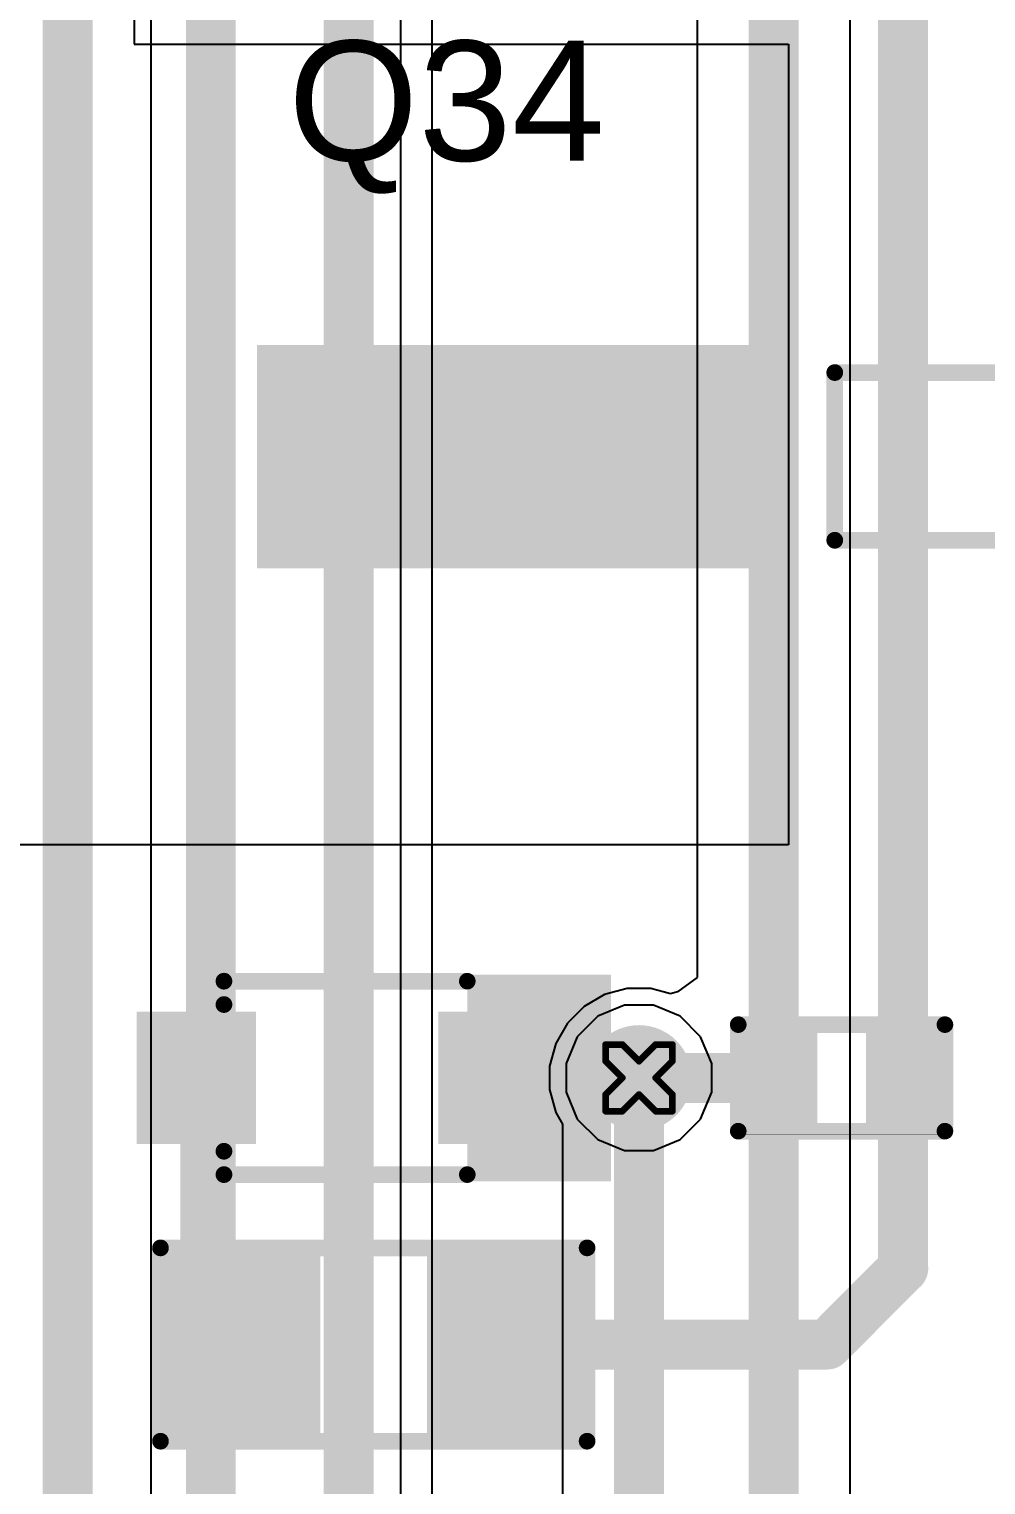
# Model space of a CAD drawing. Header units: inches. Extents: x 0 to 5379, y 0 to 5429.
# Drawn here: x 46.7 to 53.99, y 169.67 to 180.76 of the extents above; entities that cross this region are included whole.
import ezdxf

# ---------------------------------------------------------------- set-up
doc = ezdxf.new("R2010")
doc.units = ezdxf.units.IN
for name, color, linetype in [('Bottom Layer', 5, 'Continuous'), ('Bottom Solder', 6, 'Continuous'), ('Drill Drawing', 1, 'Continuous'), ('GND01', 16, 'Continuous'), ('GND02', 76, 'Continuous'), ('PWR', 156, 'Continuous'), ('SIG 01', 90, 'Continuous'), ('Top Layer', 1, 'Continuous'), ('Top Overlay', 2, 'Continuous'), ('Top Paste', 8, 'Continuous'), ('Top Solder', 216, 'Continuous'), ('Via Holes', 16, 'Continuous')]:
    doc.layers.add(name, color=color, linetype=linetype)
doc.styles.add('Arial', font='', dxfattribs={"height": 0.2})
doc.styles.get('Arial').set_extended_font_data('Arial')

# ---------------------------------------------------------------- blocks, each defined once
blk = doc.blocks.new('R___0402_250')
at = {"layer": 'Top Layer'}
for points in [[(-0.699, -0.318), (-0.699, 0.318), (-0.241, 0.318), (-0.241, -0.318)], [(0.241, -0.318), (0.241, 0.318), (0.699, 0.318), (0.699, -0.318)]]:
    blk.add_hatch(color=1, dxfattribs=at).paths.add_polyline_path(points)
at = {"layer": 'Top Paste'}
for points in [[(-0.699, -0.318), (-0.699, 0.318), (-0.241, 0.318), (-0.241, -0.318)], [(0.241, -0.318), (0.241, 0.318), (0.699, 0.318), (0.699, -0.318)]]:
    blk.add_hatch(color=8, dxfattribs=at).paths.add_polyline_path(points)
at = {"layer": 'Top Solder'}
for points in [[(-0.754, -0.373), (-0.754, 0.373), (-0.186, 0.373), (-0.186, -0.373)], [(0.186, -0.373), (0.186, 0.373), (0.754, 0.373), (0.754, -0.373)]]:
    blk.add_hatch(color=216, dxfattribs=at).paths.add_polyline_path(points)
at = {"layer": 'Top Overlay'}
for points in [[(-0.787, 0.406, 0.127, 0.127, 0), (0.787, 0.406, 0.127, 0.127, 0)], [(-0.787, -0.406, 0.127, 0.127, 0), (-0.787, 0.406, 0.127, 0.127, 0)], [(0.787, -0.406, 0.127, 0.127, 0), (0.787, 0.406, 0.127, 0.127, 0)], [(-0.787, -0.406, 0.127, 0.127, 0), (0.787, -0.406, 0.127, 0.127, 0)], [(-0.813, -0.432, 0.00323, 0.00323, 0), (0.813, -0.432, 0.00323, 0.00323, 0)]]:
    blk.add_lwpolyline(points, format="xyseb", dxfattribs=at)
for points in [[(-0.819, 0.406, 0.0635, 0.0635, 1), (-0.756, 0.406, 0.0635, 0.0635, 1)], [(-0.819, 0.406, 0.0635, 0.0635, 1), (-0.756, 0.406, 0.0635, 0.0635, 1)], [(0.756, 0.406, 0.0635, 0.0635, 1), (0.819, 0.406, 0.0635, 0.0635, 1)], [(0.756, 0.406, 0.0635, 0.0635, 1), (0.819, 0.406, 0.0635, 0.0635, 1)], [(-0.819, -0.406, 0.0635, 0.0635, 1), (-0.756, -0.406, 0.0635, 0.0635, 1)], [(-0.819, -0.406, 0.0635, 0.0635, 1), (-0.756, -0.406, 0.0635, 0.0635, 1)], [(-0.814, -0.432, 0.00161, 0.00161, 1), (-0.812, -0.432, 0.00161, 0.00161, 1)], [(0.756, -0.406, 0.0635, 0.0635, 1), (0.819, -0.406, 0.0635, 0.0635, 1)], [(0.756, -0.406, 0.0635, 0.0635, 1), (0.819, -0.406, 0.0635, 0.0635, 1)], [(0.812, -0.432, 0.00161, 0.00161, 1), (0.814, -0.432, 0.00161, 0.00161, 1)]]:
    blk.add_lwpolyline(points, format="xyseb", close=True, dxfattribs=at)
blk = doc.blocks.new('R___0805_252')
at = {"layer": 'Top Layer'}
for points in [[(-1.524, 0.635), (-0.508, 0.635), (-0.508, -0.635), (-1.524, -0.635)], [(0.508, 0.635), (1.524, 0.635), (1.524, -0.635), (0.508, -0.635)]]:
    blk.add_hatch(color=1, dxfattribs=at).paths.add_polyline_path(points)
at = {"layer": 'Top Paste'}
for points in [[(-1.524, 0.635), (-0.508, 0.635), (-0.508, -0.635), (-1.524, -0.635)], [(0.508, 0.635), (1.524, 0.635), (1.524, -0.635), (0.508, -0.635)]]:
    blk.add_hatch(color=8, dxfattribs=at).paths.add_polyline_path(points)
at = {"layer": 'Top Solder'}
for points in [[(-1.6256, 0.7366), (-0.4064, 0.7366), (-0.4064, -0.7366), (-1.6256, -0.7366)], [(0.4064, 0.7366), (1.6256, 0.7366), (1.6256, -0.7366), (0.4064, -0.7366)]]:
    blk.add_hatch(color=216, dxfattribs=at).paths.add_polyline_path(points)
at = {"layer": 'Top Overlay'}
for points in [[(-1.6256, 0.7366, 0.127, 0.127, 0), (1.6256, 0.7366, 0.127, 0.127, 0)], [(-1.6256, -0.7366, 0.127, 0.127, 0), (-1.6256, 0.7366, 0.127, 0.127, 0)], [(1.6256, -0.7366, 0.127, 0.127, 0), (1.6256, 0.7366, 0.127, 0.127, 0)], [(-1.6256, -0.7366, 0.127, 0.127, 0), (1.6256, -0.7366, 0.127, 0.127, 0)]]:
    blk.add_lwpolyline(points, format="xyseb", dxfattribs=at)
for points in [[(-1.65735, 0.7366, 0.0635, 0.0635, 1), (-1.59385, 0.7366, 0.0635, 0.0635, 1)], [(-1.65735, 0.7366, 0.0635, 0.0635, 1), (-1.59385, 0.7366, 0.0635, 0.0635, 1)], [(1.59385, 0.7366, 0.0635, 0.0635, 1), (1.65735, 0.7366, 0.0635, 0.0635, 1)], [(1.59385, 0.7366, 0.0635, 0.0635, 1), (1.65735, 0.7366, 0.0635, 0.0635, 1)], [(-1.65735, -0.7366, 0.0635, 0.0635, 1), (-1.59385, -0.7366, 0.0635, 0.0635, 1)], [(-1.65735, -0.7366, 0.0635, 0.0635, 1), (-1.59385, -0.7366, 0.0635, 0.0635, 1)], [(1.59385, -0.7366, 0.0635, 0.0635, 1), (1.65735, -0.7366, 0.0635, 0.0635, 1)], [(1.59385, -0.7366, 0.0635, 0.0635, 1), (1.65735, -0.7366, 0.0635, 0.0635, 1)]]:
    blk.add_lwpolyline(points, format="xyseb", close=True, dxfattribs=at)
blk = doc.blocks.new('H2PAK_2_741')
at = {"layer": 'Top Layer'}
blk.add_hatch(color=1, dxfattribs=at).paths.add_polyline_path([(1.74, -3.578), (3.34, -3.578), (3.34, -7.578), (1.74, -7.578)])
at = {"layer": 'Top Paste'}
blk.add_hatch(color=8, dxfattribs=at).paths.add_polyline_path([(1.74, -3.578), (3.34, -3.578), (3.34, -7.578), (1.74, -7.578)])
at = {"layer": 'Top Solder'}
blk.add_hatch(color=216, dxfattribs=at).paths.add_polyline_path([(1.689, -3.528), (3.391, -3.528), (3.391, -7.629), (1.689, -7.629)])
at = {"layer": 'Top Overlay'}
for points in [[(1.9, -3.225, 0.127, 0.127, 0), (1.9, -1.725, 0.127, 0.127, 0)], [(3.178, -3.225, 0.127, 0.127, 0), (3.178, -1.725, 0.127, 0.127, 0)], [(3.178, -3.225, 0.127, 0.127, 0), (1.9, -3.225, 0.127, 0.127, 0)]]:
    blk.add_lwpolyline(points, format="xyseb", dxfattribs=at)
for points in [[(1.868, -3.225, 0.0635, 0.0635, 1), (1.932, -3.225, 0.0635, 0.0635, 1)], [(1.868, -3.225, 0.0635, 0.0635, 1), (1.932, -3.225, 0.0635, 0.0635, 1)], [(3.146, -3.225, 0.0635, 0.0635, 1), (3.21, -3.225, 0.0635, 0.0635, 1)], [(3.146, -3.225, 0.0635, 0.0635, 1), (3.21, -3.225, 0.0635, 0.0635, 1)]]:
    blk.add_lwpolyline(points, format="xyseb", close=True, dxfattribs=at)
blk = doc.blocks.new('SOD_323_843')
at = {"layer": 'Top Layer'}
for points in [[(-0.75, -0.45), (-1.55, -0.45), (-1.55, 0.45), (-0.75, 0.45)], [(1.55, -0.45), (0.75, -0.45), (0.75, 0.45), (1.55, 0.45)]]:
    blk.add_hatch(color=1, dxfattribs=at).paths.add_polyline_path(points)
at = {"layer": 'Top Overlay'}
for points in [[(-2.009, 0.483), (-0.916, 0.483), (-0.916, 0.787), (-2.009, 0.787)], [(-2.009, -0.508), (-1.577, -0.508), (-1.577, 0.508), (-2.009, 0.508)], [(-2.009, -0.787), (-0.916, -0.787), (-0.916, -0.483), (-2.009, -0.483)]]:
    blk.add_hatch(color=2, dxfattribs=at).paths.add_polyline_path(points)
at = {"layer": 'Top Paste'}
for points in [[(-0.75, -0.45), (-1.55, -0.45), (-1.55, 0.45), (-0.75, 0.45)], [(1.55, -0.45), (0.75, -0.45), (0.75, 0.45), (1.55, 0.45)]]:
    blk.add_hatch(color=8, dxfattribs=at).paths.add_polyline_path(points)
at = {"layer": 'Top Solder'}
for points in [[(-0.695, -0.505), (-1.605, -0.505), (-1.605, 0.505), (-0.695, 0.505)], [(1.605, -0.505), (0.695, -0.505), (0.695, 0.505), (1.605, 0.505)]]:
    blk.add_hatch(color=216, dxfattribs=at).paths.add_polyline_path(points)
at = {"layer": 'Top Overlay'}
for points in [[(0.94, 0.737, 0.127, 0.127, 0), (-0.914, 0.737, 0.127, 0.127, 0)], [(0.94, 0.737, 0.127, 0.127, 0), (0.94, 0.559, 0.127, 0.127, 0)], [(0.94, -0.559, 0.127, 0.127, 0), (0.94, -0.737, 0.127, 0.127, 0)], [(0.94, -0.737, 0.127, 0.127, 0), (-0.914, -0.737, 0.127, 0.127, 0)]]:
    blk.add_lwpolyline(points, format="xyseb", dxfattribs=at)
for points in [[(-0.946, 0.737, 0.0635, 0.0635, 1), (-0.883, 0.737, 0.0635, 0.0635, 1)], [(0.908, 0.737, 0.0635, 0.0635, 1), (0.972, 0.737, 0.0635, 0.0635, 1)], [(0.908, 0.737, 0.0635, 0.0635, 1), (0.972, 0.737, 0.0635, 0.0635, 1)], [(0.908, 0.559, 0.0635, 0.0635, 1), (0.972, 0.559, 0.0635, 0.0635, 1)], [(0.908, -0.559, 0.0635, 0.0635, 1), (0.972, -0.559, 0.0635, 0.0635, 1)], [(-0.946, -0.737, 0.0635, 0.0635, 1), (-0.883, -0.737, 0.0635, 0.0635, 1)], [(0.908, -0.737, 0.0635, 0.0635, 1), (0.972, -0.737, 0.0635, 0.0635, 1)], [(0.908, -0.737, 0.0635, 0.0635, 1), (0.972, -0.737, 0.0635, 0.0635, 1)]]:
    blk.add_lwpolyline(points, format="xyseb", close=True, dxfattribs=at)

msp = doc.modelspace()

# ---------------------------------------------------------------- hatches: boundary and pattern name
at = {"layer": 'Bottom Layer'}
h = msp.add_hatch(color=5, dxfattribs=at)
edge = h.paths.add_edge_path()
edge.add_arc((51.345, 172.767), 0.3, 0, 360)
at = {"layer": 'Bottom Solder'}
h = msp.add_hatch(color=6, dxfattribs=at)
edge = h.paths.add_edge_path()
edge.add_arc((51.345, 172.767), 0.402, 0, 360)
at = {"layer": 'GND01'}
h = msp.add_hatch(color=16, dxfattribs=at)
edge = h.paths.add_edge_path()
edge.add_arc((51.345, 172.767), 0.3, 0, 360)
at = {"layer": 'GND02'}
h = msp.add_hatch(color=76, dxfattribs=at)
edge = h.paths.add_edge_path()
edge.add_arc((51.345, 172.767), 0.3, 0, 360)
at = {"layer": 'PWR'}
h = msp.add_hatch(color=156, dxfattribs=at)
edge = h.paths.add_edge_path()
edge.add_arc((51.345, 172.767), 0.3, 0, 360)
at = {"layer": 'SIG 01'}
h = msp.add_hatch(color=90, dxfattribs=at)
edge = h.paths.add_edge_path()
edge.add_arc((51.345, 172.767), 0.3, 0, 360)
at = {"layer": 'Top Layer'}
h = msp.add_hatch(color=1, dxfattribs=at)
edge = h.paths.add_edge_path()
edge.add_arc((51.345, 172.767), 0.3, 0, 360)
at = {"layer": 'Top Solder'}
h = msp.add_hatch(color=216, dxfattribs=at)
edge = h.paths.add_edge_path()
edge.add_arc((51.345, 172.767), 0.402, 0, 360)
at = {"layer": 'Via Holes'}
h = msp.add_hatch(color=7, dxfattribs=at)
edge = h.paths.add_edge_path()
edge.add_arc((51.345, 172.767), 0.15, 0, 360)

# ---------------------------------------------------------------- linework, layer by layer
at = {"layer": 'Bottom Layer'}
for p, q in [((47.626, 219.612), (47.626, 156.083)), ((49.53, 156.481), (49.53, 219.612)), ((47.626, 212.776), (47.626, 169.392)), ((49.53, 156.481), (49.53, 189.756)), ((51.235, 173.321), (51.031, 173.237)), ((51.455, 173.321), (51.235, 173.321)), ((51.659, 173.237), (51.455, 173.321)), ((51.031, 173.237), (50.875, 173.081)), ((51.815, 173.081), (51.659, 173.237)), ((50.875, 173.081), (50.791, 172.877)), ((51.899, 172.877), (51.815, 173.081)), ((50.791, 172.877), (50.791, 172.657)), ((51.899, 172.657), (51.899, 172.877)), ((50.791, 172.657), (50.875, 172.453)), ((51.815, 172.453), (51.899, 172.657)), ((50.875, 172.453), (51.031, 172.298)), ((51.659, 172.298), (51.815, 172.453)), ((51.031, 172.298), (51.235, 172.213)), ((51.455, 172.213), (51.659, 172.298)), ((51.235, 172.213), (51.455, 172.213))]:
    msp.add_line(p, q, dxfattribs=at)
at = {"layer": 'Drill Drawing'}
for points in [[(51.091, 172.894, 0.0508, 0.0508, 0), (51.091, 173.021, 0.0508, 0.0508, 0)], [(51.091, 173.021, 0.0508, 0.0508, 0), (51.218, 173.021, 0.0508, 0.0508, 0)], [(51.218, 173.021, 0.0508, 0.0508, 0), (51.345, 172.894, 0.0508, 0.0508, 0)], [(51.345, 172.894, 0.0508, 0.0508, 0), (51.472, 173.021, 0.0508, 0.0508, 0)], [(51.472, 173.021, 0.0508, 0.0508, 0), (51.599, 173.021, 0.0508, 0.0508, 0)], [(51.599, 172.894, 0.0508, 0.0508, 0), (51.599, 173.021, 0.0508, 0.0508, 0)], [(51.091, 172.894, 0.0508, 0.0508, 0), (51.218, 172.767, 0.0508, 0.0508, 0)], [(51.472, 172.767, 0.0508, 0.0508, 0), (51.599, 172.894, 0.0508, 0.0508, 0)], [(51.091, 172.64, 0.0508, 0.0508, 0), (51.218, 172.767, 0.0508, 0.0508, 0)], [(51.472, 172.767, 0.0508, 0.0508, 0), (51.599, 172.64, 0.0508, 0.0508, 0)], [(51.091, 172.513, 0.0508, 0.0508, 0), (51.091, 172.64, 0.0508, 0.0508, 0)], [(51.218, 172.513, 0.0508, 0.0508, 0), (51.345, 172.64, 0.0508, 0.0508, 0)], [(51.345, 172.64, 0.0508, 0.0508, 0), (51.472, 172.513, 0.0508, 0.0508, 0)], [(51.599, 172.513, 0.0508, 0.0508, 0), (51.599, 172.64, 0.0508, 0.0508, 0)], [(51.091, 172.513, 0.0508, 0.0508, 0), (51.218, 172.513, 0.0508, 0.0508, 0)], [(51.472, 172.513, 0.0508, 0.0508, 0), (51.599, 172.513, 0.0508, 0.0508, 0)]]:
    msp.add_lwpolyline(points, format="xyseb", dxfattribs=at)
for points in [[(51.078, 173.021, 0.0254, 0.0254, 1), (51.104, 173.021, 0.0254, 0.0254, 1)], [(51.078, 173.021, 0.0254, 0.0254, 1), (51.104, 173.021, 0.0254, 0.0254, 1)], [(51.205, 173.021, 0.0254, 0.0254, 1), (51.231, 173.021, 0.0254, 0.0254, 1)], [(51.205, 173.021, 0.0254, 0.0254, 1), (51.231, 173.021, 0.0254, 0.0254, 1)], [(51.459, 173.021, 0.0254, 0.0254, 1), (51.485, 173.021, 0.0254, 0.0254, 1)], [(51.459, 173.021, 0.0254, 0.0254, 1), (51.485, 173.021, 0.0254, 0.0254, 1)], [(51.586, 173.021, 0.0254, 0.0254, 1), (51.612, 173.021, 0.0254, 0.0254, 1)], [(51.586, 173.021, 0.0254, 0.0254, 1), (51.612, 173.021, 0.0254, 0.0254, 1)], [(51.078, 172.894, 0.0254, 0.0254, 1), (51.104, 172.894, 0.0254, 0.0254, 1)], [(51.078, 172.894, 0.0254, 0.0254, 1), (51.104, 172.894, 0.0254, 0.0254, 1)], [(51.332, 172.894, 0.0254, 0.0254, 1), (51.358, 172.894, 0.0254, 0.0254, 1)], [(51.332, 172.894, 0.0254, 0.0254, 1), (51.358, 172.894, 0.0254, 0.0254, 1)], [(51.586, 172.894, 0.0254, 0.0254, 1), (51.612, 172.894, 0.0254, 0.0254, 1)], [(51.586, 172.894, 0.0254, 0.0254, 1), (51.612, 172.894, 0.0254, 0.0254, 1)], [(51.205, 172.767, 0.0254, 0.0254, 1), (51.231, 172.767, 0.0254, 0.0254, 1)], [(51.205, 172.767, 0.0254, 0.0254, 1), (51.231, 172.767, 0.0254, 0.0254, 1)], [(51.459, 172.767, 0.0254, 0.0254, 1), (51.485, 172.767, 0.0254, 0.0254, 1)], [(51.459, 172.767, 0.0254, 0.0254, 1), (51.485, 172.767, 0.0254, 0.0254, 1)], [(51.078, 172.64, 0.0254, 0.0254, 1), (51.104, 172.64, 0.0254, 0.0254, 1)], [(51.078, 172.64, 0.0254, 0.0254, 1), (51.104, 172.64, 0.0254, 0.0254, 1)], [(51.332, 172.64, 0.0254, 0.0254, 1), (51.358, 172.64, 0.0254, 0.0254, 1)], [(51.332, 172.64, 0.0254, 0.0254, 1), (51.358, 172.64, 0.0254, 0.0254, 1)], [(51.586, 172.64, 0.0254, 0.0254, 1), (51.612, 172.64, 0.0254, 0.0254, 1)], [(51.586, 172.64, 0.0254, 0.0254, 1), (51.612, 172.64, 0.0254, 0.0254, 1)], [(51.078, 172.513, 0.0254, 0.0254, 1), (51.104, 172.513, 0.0254, 0.0254, 1)], [(51.078, 172.513, 0.0254, 0.0254, 1), (51.104, 172.513, 0.0254, 0.0254, 1)], [(51.205, 172.513, 0.0254, 0.0254, 1), (51.231, 172.513, 0.0254, 0.0254, 1)], [(51.205, 172.513, 0.0254, 0.0254, 1), (51.231, 172.513, 0.0254, 0.0254, 1)], [(51.459, 172.513, 0.0254, 0.0254, 1), (51.485, 172.513, 0.0254, 0.0254, 1)], [(51.459, 172.513, 0.0254, 0.0254, 1), (51.485, 172.513, 0.0254, 0.0254, 1)], [(51.586, 172.513, 0.0254, 0.0254, 1), (51.612, 172.513, 0.0254, 0.0254, 1)], [(51.586, 172.513, 0.0254, 0.0254, 1), (51.612, 172.513, 0.0254, 0.0254, 1)]]:
    msp.add_lwpolyline(points, format="xyseb", close=True, dxfattribs=at)
at = {"layer": 'GND01'}
for p, q in [((51.235, 173.321), (51.031, 173.237)), ((51.455, 173.321), (51.235, 173.321)), ((51.659, 173.237), (51.455, 173.321)), ((51.031, 173.237), (50.875, 173.081)), ((51.815, 173.081), (51.659, 173.237)), ((50.875, 173.081), (50.791, 172.877)), ((51.899, 172.877), (51.815, 173.081)), ((50.791, 172.877), (50.791, 172.657)), ((51.899, 172.657), (51.899, 172.877)), ((50.791, 172.657), (50.875, 172.453)), ((51.815, 172.453), (51.899, 172.657)), ((50.875, 172.453), (51.031, 172.298)), ((51.659, 172.298), (51.815, 172.453)), ((51.031, 172.298), (51.235, 172.213)), ((51.455, 172.213), (51.659, 172.298)), ((51.235, 172.213), (51.455, 172.213))]:
    msp.add_line(p, q, dxfattribs=at)
at = {"layer": 'GND02'}
for p, q in [((51.235, 173.321), (51.031, 173.237)), ((51.455, 173.321), (51.235, 173.321)), ((51.659, 173.237), (51.455, 173.321)), ((51.031, 173.237), (50.875, 173.081)), ((51.815, 173.081), (51.659, 173.237)), ((50.875, 173.081), (50.791, 172.877)), ((51.899, 172.877), (51.815, 173.081)), ((50.791, 172.877), (50.791, 172.657)), ((51.899, 172.657), (51.899, 172.877)), ((50.791, 172.657), (50.875, 172.453)), ((51.815, 172.453), (51.899, 172.657)), ((50.875, 172.453), (51.031, 172.298)), ((51.659, 172.298), (51.815, 172.453)), ((51.031, 172.298), (51.235, 172.213)), ((51.455, 172.213), (51.659, 172.298)), ((51.235, 172.213), (51.455, 172.213))]:
    msp.add_line(p, q, dxfattribs=at)
at = {"layer": 'PWR'}
for p, q in [((49.77, 134.641), (49.77, 206.199)), ((51.235, 173.321), (51.031, 173.237)), ((51.455, 173.321), (51.235, 173.321)), ((51.659, 173.237), (51.455, 173.321)), ((51.031, 173.237), (50.875, 173.081)), ((51.815, 173.081), (51.659, 173.237)), ((50.875, 173.081), (50.791, 172.877)), ((51.899, 172.877), (51.815, 173.081)), ((50.791, 172.877), (50.791, 172.657)), ((51.899, 172.657), (51.899, 172.877)), ((50.791, 172.657), (50.875, 172.453)), ((51.815, 172.453), (51.899, 172.657)), ((50.875, 172.453), (51.031, 172.298)), ((51.659, 172.298), (51.815, 172.453)), ((51.031, 172.298), (51.235, 172.213)), ((51.455, 172.213), (51.659, 172.298)), ((51.235, 172.213), (51.455, 172.213))]:
    msp.add_line(p, q, dxfattribs=at)
for points in [[(49.132, 143.038, 0.381, 0.381, 0), (49.132, 210.705, 0.381, 0.381, 0)], [(48.082, 143.038, 0.381, 0.381, 0), (48.082, 208.239, 0.381, 0.381, 0)], [(46.99, 148.785, 0.381, 0.381, 0), (46.99, 205.191, 0.381, 0.381, 0)]]:
    msp.add_lwpolyline(points, format="xyseb", dxfattribs=at)
at = {"layer": 'SIG 01'}
for p, q in [((52.954, 162.485), (52.954, 188.839)), ((51.788, 188.598), (51.788, 173.532)), ((51.788, 173.532), (51.639, 173.424)), ((51.082, 173.402), (50.927, 173.312)), ((51.255, 173.448), (51.082, 173.402)), ((51.435, 173.448), (51.255, 173.448)), ((51.585, 173.408), (51.435, 173.448)), ((51.639, 173.424), (51.585, 173.408)), ((50.927, 173.312), (50.8, 173.185)), ((50.8, 173.185), (50.71, 173.03)), ((50.71, 173.03), (50.664, 172.857)), ((50.664, 172.857), (50.664, 172.678)), ((50.664, 172.678), (50.71, 172.504)), ((50.71, 172.504), (50.762, 172.414)), ((50.762, 172.414), (50.762, 161.794))]:
    msp.add_line(p, q, dxfattribs=at)
for points in [[(52.371, 162.244, 0.381, 0.381, 0), (52.371, 188.839, 0.381, 0.381, 0)], [(51.345, 161.794, 0.381, 0.381, 0), (51.345, 172.767, 0.381, 0.381, 0)]]:
    msp.add_lwpolyline(points, format="xyseb", dxfattribs=at)
msp.add_lwpolyline([(51.25, 172.767, 0.191, 0.191, 1), (51.44, 172.767, 0.191, 0.191, 1)], format="xyseb", close=True, dxfattribs=at)
at = {"layer": 'Top Layer'}
for p, q in [((47.498, 186.494), (47.498, 180.645)), ((47.498, 180.645), (52.484, 180.645)), ((52.484, 180.645), (52.484, 174.542)), ((52.484, 174.542), (26.064, 174.542))]:
    msp.add_line(p, q, dxfattribs=at)
for points in [[(53.358, 172.767, 0.381, 0.381, 0), (53.358, 182.14, 0.381, 0.381, 0)], [(47.972, 172.767, 0.381, 0.381, 0), (48.039, 172.7, 0.381, 0.381, 0)], [(50.272, 172.767, 0.381, 0.381, 0), (52.419, 172.767, 0.381, 0.381, 0)], [(53.358, 171.315, 0.381, 0.381, 0), (53.358, 172.767, 0.381, 0.381, 0)], [(48.039, 170.802, 0.381, 0.381, 0), (48.039, 172.7, 0.381, 0.381, 0)], [(52.779, 170.735, 0.381, 0.381, 0), (53.358, 171.315, 0.381, 0.381, 0)], [(48.039, 170.802, 0.381, 0.381, 0), (48.106, 170.735, 0.381, 0.381, 0)], [(50.138, 170.735, 0.381, 0.381, 0), (52.779, 170.735, 0.381, 0.381, 0)]]:
    msp.add_lwpolyline(points, format="xyseb", dxfattribs=at)
for points in [[(47.877, 172.767, 0.191, 0.191, 1), (48.068, 172.767, 0.191, 0.191, 1)], [(50.177, 172.767, 0.191, 0.191, 1), (50.368, 172.767, 0.191, 0.191, 1)], [(52.323, 172.767, 0.191, 0.191, 1), (52.514, 172.767, 0.191, 0.191, 1)], [(53.263, 172.767, 0.191, 0.191, 1), (53.454, 172.767, 0.191, 0.191, 1)], [(53.263, 172.767, 0.191, 0.191, 1), (53.454, 172.767, 0.191, 0.191, 1)], [(47.944, 172.7, 0.191, 0.191, 1), (48.135, 172.7, 0.191, 0.191, 1)], [(47.944, 172.7, 0.191, 0.191, 1), (48.135, 172.7, 0.191, 0.191, 1)], [(53.263, 171.315, 0.191, 0.191, 1), (53.454, 171.315, 0.191, 0.191, 1)], [(53.263, 171.315, 0.191, 0.191, 1), (53.454, 171.315, 0.191, 0.191, 1)], [(47.944, 170.802, 0.191, 0.191, 1), (48.135, 170.802, 0.191, 0.191, 1)], [(47.944, 170.802, 0.191, 0.191, 1), (48.135, 170.802, 0.191, 0.191, 1)], [(48.011, 170.735, 0.191, 0.191, 1), (48.202, 170.735, 0.191, 0.191, 1)], [(50.043, 170.735, 0.191, 0.191, 1), (50.234, 170.735, 0.191, 0.191, 1)], [(52.684, 170.735, 0.191, 0.191, 1), (52.874, 170.735, 0.191, 0.191, 1)], [(52.684, 170.735, 0.191, 0.191, 1), (52.874, 170.735, 0.191, 0.191, 1)]]:
    msp.add_lwpolyline(points, format="xyseb", close=True, dxfattribs=at)

# ---------------------------------------------------------------- block references
for name, p, rotation in [('H2PAK_2_741', (56.062, 180.042), 270), ('SOD_323_843', (49.122, 172.767), 180)]:
    msp.add_blockref(name, p, dxfattribs=dict(rotation=rotation))
for name, p in [('R___0402_250', (52.889, 172.767)), ('R___0805_252', (49.324, 170.735))]:
    msp.add_blockref(name, p)

# ---------------------------------------------------------------- texts
at = {"layer": 'Top Overlay', "style": 'Arial'}
msp.add_text('Q34', height=0.9144, dxfattribs=at).set_placement((48.671, 179.756))

doc.saveas('drawing.dxf')
